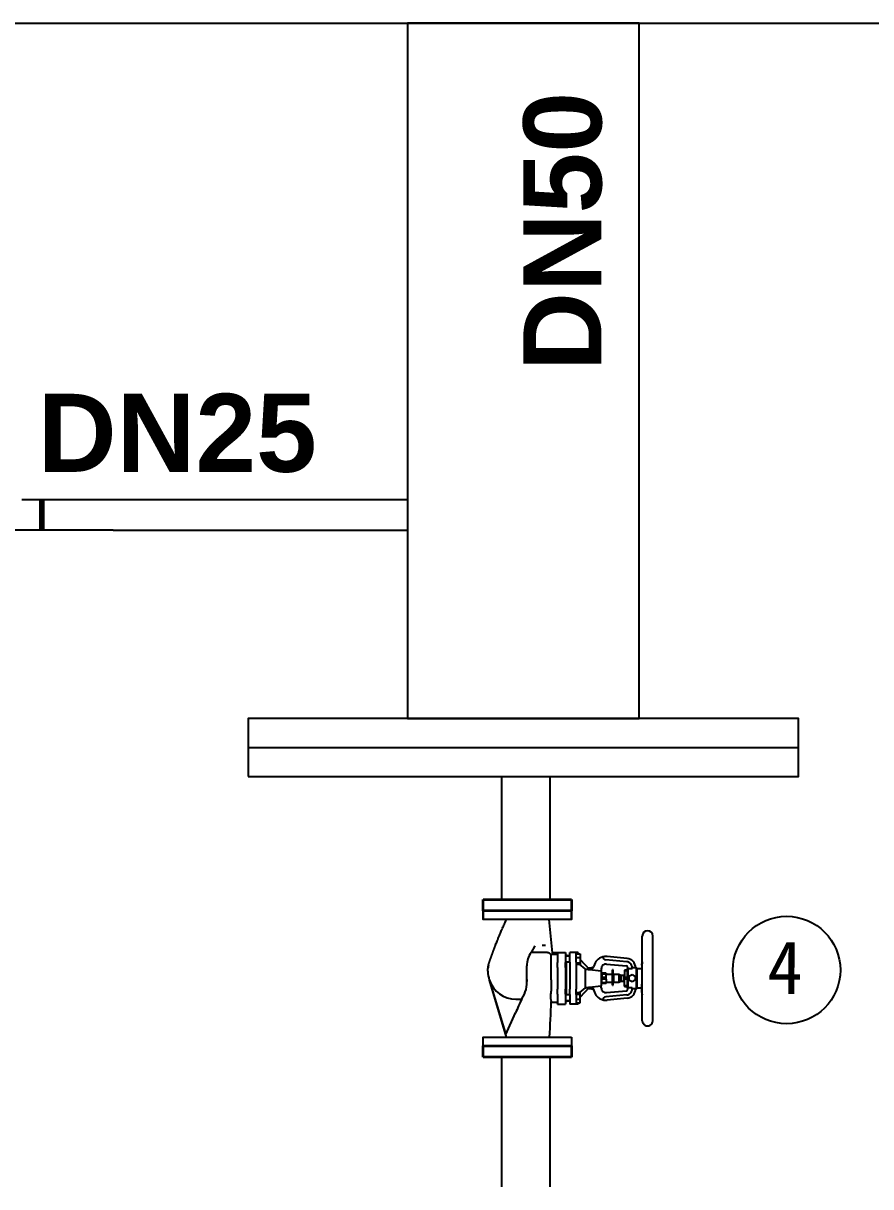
# Model space of a CAD drawing. Extents: x -681219 to -550379, y -242630 to -158199.
# Drawn here: x -662894 to -660084, y -174644 to -170785 of the extents above; entities that cross this region are included whole.
import ezdxf
from ezdxf.enums import TextEntityAlignment as Align

# ---------------------------------------------------------------- set-up
doc = ezdxf.new("R2010")
doc.units = 0
doc.header["$LTSCALE"] = 1000
doc.layers.get('0').update_dxf_attribs({"linetype": 'CONTINUOUS'})
doc.layers.add('______', color=7, linetype='CONTINUOUS')
doc.layers.add('TEXT', color=7, linetype='CONTINUOUS')
doc.layers.add('STEAM-VIS35', color=3, linetype='CONTINUOUS', lineweight=35)
doc.styles.add('SEACAD_ArialB', font='arialbd.ttf')

# ---------------------------------------------------------------- blocks, each defined once
blk = doc.blocks.new('A$C03932EAF')
for p, q in [((-14, -55.5), (-14, 55.5)), ((-14, 55.5), (0, 55.5)), ((0, 55.5), (0, -55.5)), ((0, -55.5), (-14, -55.5))]:
    blk.add_line(p, q)
blk = doc.blocks.new('SAD2')
at = {"color": 7, "linetype": 'Continuous'}
for p, q in [((-637376.4, -173093.3), (-637657.3, -173093.3)), ((-637376.4, -173128), (-637657.3, -173128)), ((-637572, -173128), (-637564.5, -173129.6)), ((-637568.4, -173128), (-637560.6, -173129.6)), ((-637560.6, -173129.6), (-637564.5, -173129.6)), ((-637560.2, -173129.6), (-637560.6, -173129.6)), ((-637560.2, -173128), (-637560.2, -173129.6)), ((-637560.2, -173129.6), (-637535.8, -173129.6)), ((-637548.4, -173129.6), (-637548.4, -173145.7)), ((-637535.8, -173128), (-637535.8, -173129.6)), ((-637535.8, -173129.6), (-637498, -173129.6)), ((-637535.8, -173129.6), (-637535.8, -173129.6)), ((-637497.9, -173129.6), (-637498, -173129.6)), ((-637497.9, -173128), (-637497.9, -173129.6)), ((-637473.5, -173129.6), (-637497.9, -173129.6)), ((-637485.3, -173145.7), (-637485.3, -173129.6)), ((-637473.5, -173128), (-637473.5, -173129.6)), ((-637473.5, -173129.6), (-637473.1, -173129.6)), ((-637465.3, -173128), (-637473.1, -173129.6)), ((-637473.1, -173129.6), (-637469.2, -173129.6)), ((-637469.2, -173129.6), (-637461.8, -173128)), ((-637550.7, -173145.7), (-637552.4, -173148.6)), ((-637552.4, -173148.6), (-637481.4, -173148.6)), ((-637552.4, -173148.6), (-637552.4, -173150.7)), ((-637551.6, -173150.7), (-637551.6, -173161.8)), ((-637550.7, -173145.7), (-637483, -173145.7)), ((-637548, -173162.2), (-637548, -173175.9)), ((-637522.8, -173152), (-637528.7, -173162.2)), ((-637528.7, -173162.2), (-637522.8, -173172.5)), ((-637522.8, -173152), (-637510.9, -173152)), ((-637510.9, -173152), (-637505, -173162.2)), ((-637505, -173162.2), (-637510.9, -173172.5)), ((-637485.7, -173162.2), (-637485.7, -173175.9)), ((-637481.4, -173148.6), (-637483, -173145.7)), ((-637482.1, -173150.7), (-637482.1, -173161.8)), ((-637481.4, -173150.7), (-637481.4, -173148.6)), ((-637583, -173178.6), (-637589.3, -173244.5)), ((-637572, -173179.6), (-637578.6, -173249.4)), ((-637564.1, -173246.9), (-637557.9, -173180.9)), ((-637548, -173175.9), (-637550.2, -173176.4)), ((-637484.9, -173177.2), (-637548.9, -173177.2)), ((-637548, -173175.9), (-637485.7, -173175.9)), ((-637544.5, -173177.2), (-637544.5, -173186.7)), ((-637544.5, -173186.7), (-637541.6, -173186.7)), ((-637541.6, -173177.2), (-637541.6, -173186.7)), ((-637541.6, -173186.7), (-637519.7, -173186.7)), ((-637529.6, -173186.7), (-637525.9, -173190.3)), ((-637525.9, -173199.6), (-637529.5, -173205.7)), ((-637529.5, -173205.7), (-637504.2, -173205.7)), ((-637529.5, -173205.7), (-637529.5, -173224)), ((-637525.9, -173190.3), (-637507.8, -173190.3)), ((-637525.9, -173190.3), (-637525.9, -173199.6)), ((-637525.9, -173199.6), (-637507.8, -173199.6)), ((-637522.8, -173172.5), (-637510.9, -173172.5)), ((-637519.7, -173177.2), (-637519.7, -173186.7)), ((-637519.7, -173186.7), (-637514, -173186.7)), ((-637514, -173177.2), (-637514, -173186.7)), ((-637492.1, -173186.7), (-637514, -173186.7)), ((-637507.8, -173190.3), (-637504.1, -173186.7)), ((-637507.8, -173199.6), (-637507.8, -173190.3)), ((-637504.2, -173205.7), (-637507.8, -173199.6)), ((-637504.2, -173224), (-637504.2, -173205.7)), ((-637492.1, -173177.2), (-637492.1, -173186.7)), ((-637492.1, -173186.7), (-637489.2, -173186.7)), ((-637489.2, -173177.2), (-637489.2, -173186.7)), ((-637485.7, -173175.9), (-637483.5, -173176.4)), ((-637469.6, -173246.9), (-637475.9, -173180.9)), ((-637461.7, -173179.6), (-637455.1, -173249.4)), ((-637450.7, -173178.6), (-637444.4, -173244.5)), ((-637495.4, -173224.2), (-637545.1, -173224.2)), ((-637545.1, -173224.2), (-637545.1, -173226.6)), ((-637495.4, -173226.6), (-637545.1, -173226.6)), ((-637529.5, -173224), (-637504.2, -173224)), ((-637529.5, -173226.6), (-637529.5, -173248.2)), ((-637527.1, -173224), (-637527.1, -173224.2)), ((-637506.6, -173224.2), (-637506.6, -173224)), ((-637504.2, -173248.2), (-637504.2, -173226.6)), ((-637494.2, -173224.2), (-637495.4, -173224.2)), ((-637494.2, -173226.6), (-637495.4, -173226.6)), ((-637494.2, -173226.6), (-637494.2, -173224.2)), ((-637548.4, -173264.2), (-637541.3, -173264.2)), ((-637546.2, -173302.7), (-637541.3, -173264.2)), ((-637541.3, -173264.2), (-637492.4, -173264.2)), ((-637534.2, -173248.2), (-637531.2, -173248.2)), ((-637534.2, -173248.2), (-637534.2, -173262.4)), ((-637534.2, -173262.4), (-637531.2, -173262.4)), ((-637534.2, -173262.4), (-637534.2, -173264.2)), ((-637531.2, -173248.2), (-637531.2, -173262.4)), ((-637519.9, -173248.2), (-637531.2, -173248.2)), ((-637531.2, -173262.4), (-637525.5, -173262.4)), ((-637525.5, -173262.4), (-637519.9, -173262.4)), ((-637513.8, -173248.2), (-637519.9, -173248.2)), ((-637519.9, -173248.2), (-637519.9, -173262.4)), ((-637513.8, -173262.4), (-637519.9, -173262.4)), ((-637513.8, -173248.2), (-637502.5, -173248.2)), ((-637513.8, -173248.2), (-637513.8, -173262.4)), ((-637508.2, -173262.4), (-637513.8, -173262.4)), ((-637502.5, -173262.4), (-637508.2, -173262.4)), ((-637502.5, -173248.2), (-637502.5, -173262.4)), ((-637499.5, -173248.2), (-637502.5, -173248.2)), ((-637499.5, -173262.4), (-637502.5, -173262.4)), ((-637499.5, -173248.2), (-637499.5, -173262.4)), ((-637499.5, -173264.2), (-637499.5, -173262.4)), ((-637487.6, -173302.7), (-637492.4, -173264.2)), ((-637485.3, -173264.2), (-637492.4, -173264.2)), ((-637579.8, -173334.2), (-637546.3, -173303.5)), ((-637548, -173318), (-637564.3, -173336.1)), ((-637550.8, -173301.2), (-637551.5, -173308.3)), ((-637548, -173318), (-637485.7, -173318)), ((-637453.9, -173334.2), (-637487.5, -173303.5)), ((-637485.7, -173318), (-637469.4, -173336.1)), ((-637482.2, -173308.3), (-637483, -173301.2)), ((-637711.8, -173362.4), (-637740.9, -173362.4)), ((-637711.8, -173362.4), (-637711.8, -173655.9)), ((-637601.9, -173340.5), (-637602.1, -173340.5)), ((-637602.1, -173340.5), (-637602.1, -173368.9)), ((-637601.9, -173346.9), (-637601.9, -173340.5)), ((-637601.9, -173340.5), (-637597.7, -173340.5)), ((-637601.9, -173346.9), (-637601.5, -173346.9)), ((-637570, -173346.9), (-637601.5, -173346.9)), ((-637597.7, -173346.9), (-637597.7, -173334.2)), ((-637597.7, -173334.2), (-637585.5, -173334.2)), ((-637585.5, -173334.2), (-637568.8, -173334.2)), ((-637585.5, -173346.9), (-637585.5, -173334.2)), ((-637570, -173346.9), (-637552.2, -173346.9)), ((-637568.8, -173346.9), (-637568.8, -173334.2)), ((-637568.8, -173334.2), (-637564.3, -173334.2)), ((-637564.3, -173346.9), (-637564.3, -173334.2)), ((-637552.2, -173346.9), (-637481.5, -173346.9)), ((-637463.7, -173346.9), (-637481.5, -173346.9)), ((-637469.4, -173346.9), (-637469.4, -173334.2)), ((-637464.9, -173334.2), (-637469.4, -173334.2)), ((-637448.2, -173334.2), (-637464.9, -173334.2)), ((-637464.9, -173346.9), (-637464.9, -173334.2)), ((-637463.7, -173346.9), (-637432.2, -173346.9)), ((-637436, -173334.2), (-637448.2, -173334.2)), ((-637448.2, -173346.9), (-637448.2, -173334.2)), ((-637436, -173346.9), (-637436, -173334.2)), ((-637431.8, -173340.5), (-637436, -173340.5)), ((-637431.8, -173346.9), (-637432.2, -173346.9)), ((-637431.8, -173346.9), (-637431.8, -173340.5)), ((-637431.8, -173340.5), (-637431.6, -173340.5)), ((-637431.6, -173340.5), (-637431.6, -173368.9)), ((-637601.5, -173368.9), (-637602.1, -173368.9)), ((-637602.1, -173382.9), (-637601, -173382.9)), ((-637602.1, -173427), (-637602.1, -173382.9)), ((-637570, -173368.9), (-637601.5, -173368.9)), ((-637601, -173382.9), (-637569.9, -173382.9)), ((-637590.5, -173379.3), (-637595.8, -173379.3)), ((-637595.8, -173379.3), (-637595.8, -173382.9)), ((-637591.7, -173368.9), (-637591.7, -173379.3)), ((-637590.5, -173368.9), (-637590.5, -173382.9)), ((-637571.6, -173382.9), (-637571.6, -173368.9)), ((-637462.2, -173379.3), (-637571.6, -173379.3)), ((-637570, -173368.9), (-637552.2, -173368.9)), ((-637552.4, -173382.9), (-637569.9, -173382.9)), ((-637552.4, -173382.9), (-637481.3, -173382.9)), ((-637552.2, -173368.9), (-637481.5, -173368.9)), ((-637463.7, -173368.9), (-637481.5, -173368.9)), ((-637463.9, -173382.9), (-637481.3, -173382.9)), ((-637463.9, -173382.9), (-637432.7, -173382.9)), ((-637463.7, -173368.9), (-637432.2, -173368.9)), ((-637462.2, -173368.9), (-637462.2, -173382.9)), ((-637443.2, -173382.9), (-637443.2, -173368.9)), ((-637438, -173379.3), (-637443.2, -173379.3)), ((-637442.1, -173379.3), (-637442.1, -173368.9)), ((-637438, -173382.9), (-637438, -173379.3)), ((-637432.7, -173382.9), (-637431.6, -173382.9)), ((-637432.2, -173368.9), (-637431.6, -173368.9)), ((-637431.6, -173409.7), (-637431.6, -173382.9)), ((-637711.8, -173438.4), (-637602, -173427)), ((-637601, -173409.7), (-637602, -173409.7)), ((-637602, -173409.7), (-637602, -173427)), ((-637601, -173409.7), (-637569.9, -173409.7)), ((-637595.5, -173409.7), (-637595.5, -173430.7)), ((-637512, -173430.7), (-637595.5, -173430.7)), ((-637552.4, -173409.7), (-637569.9, -173409.7)), ((-637552.4, -173409.7), (-637481.3, -173409.7)), ((-637463.9, -173409.7), (-637481.3, -173409.7)), ((-637463.9, -173409.7), (-637432.7, -173409.7)), ((-637438, -173429.3), (-637438, -173409.7)), ((-637431.6, -173409.7), (-637432.7, -173409.7)), ((-637627.3, -173460.2), (-637627.3, -173449.2)), ((-637603.4, -173491.8), (-637603.4, -173446)), ((-637624.2, -173484.4), (-637602.8, -173496.6)), ((-637602.8, -173496.6), (-637603.4, -173491.8)), ((-637512.7, -173510.7), (-637558.4, -173510.7)), ((-637513.2, -173510.7), (-637506.3, -173510.8)), ((-637447.7, -173547), (-637447.7, -173529.6)), ((-637331, -173580), (-637402.1, -173548.7)), ((-637337.7, -173581.7), (-637511.4, -173635.2)), ((-637511.3, -173635.4), (-637321.7, -173579)), ((-637740.9, -173655.9), (-637711.8, -173655.9)), ((-637511.4, -173635.2), (-637511.3, -173635.4))]:
    blk.add_line(p, q, dxfattribs=at)
for points in [[(-637740.9, -173362.4), (-637711.8, -173362.4), (-637711.8, -173655.9), (-637740.9, -173655.9)], [(-637321.7, -173362.5), (-637292.5, -173362.5), (-637292.5, -173656), (-637321.7, -173656)]]:
    blk.add_lwpolyline(points, close=True, dxfattribs=at)
for centre, radius, start, end in [((-637657.3, -173110.7), 17.4, 90, 270), ((-637376.4, -173110.7), 17.4, 270, 90), ((-637552.4, -173181.5), 30.8, 88.6405, 174.5715), ((-637552.4, -173181.5), 19.7, 77.1445, 174.5715), ((-637481.4, -173181.5), 19.7, 5.4285, 102.8555), ((-637481.4, -173181.5), 30.8, 5.4285, 91.3595), ((-637552.4, -173181.5), 5.52, 67.4104, 174.5715), ((-637552.4, -173181.5), 5.52, 50.4823, 67.4104), ((-637481.4, -173181.5), 5.52, 114.5537, 129.5177), ((-637481.4, -173181.5), 5.52, 5.4285, 112.5896), ((-637548.4, -173248.4), 41, 174.5715, 195.4356), ((-637548.4, -173248.4), 15.8, 174.5715, 270), ((-637485.3, -173248.4), 15.8, 270, 5.4285), ((-637485.3, -173248.4), 41, 344.5644, 5.4285), ((-637589.6, -173248.4), 11, 278.6679, 354.5715), ((-637548.4, -173248.4), 41, 195.4356, 257.4898), ((-637485.3, -173248.4), 41, 282.5102, 344.5644), ((-637444.1, -173248.4), 11, 185.4285, 261.3321), ((-637559.9, -173301.9), 13.8, 356.9698, 79.1793), ((-637536.3, -176485.3), 3056.8, 85.9749, 88.1941), ((-637560.2, -173439.7), 71, 233.1761, 271.4502), ((-637504.9, -173609.1), 98.7, 55.7449, 95.0743), ((-637540.5, -173547), 92.8, 288.3133, 0), ((-636205.9, -170837.1), 2963.8, 245.1918, 246.1961), ((-637466.6, -173529.6), 18.9, 0.0002, 3.054), ((-637540.5, -173547), 93.1, 270.0036, 288.3114)]:
    blk.add_arc(centre, radius, start, end, dxfattribs=at)
for points, degree, knots in [([(-637553.8, -173289.8), (-637554, -173289.9), (-637554.3, -173290.1), (-637553.7, -173291), (-637552.9, -173292.3), (-637552, -173294.1), (-637551.2, -173296.2), (-637550.6, -173298.7), (-637550.7, -173300.3), (-637550.8, -173301.2)], 3, [0.0533736, 0.0533736, 0.0533736, 0.0533736, 0.2130389, 0.3882907, 0.5379439, 0.667577, 0.7839153, 0.89324, 1, 1, 1, 1]), ([(-637548, -173318), (-637547.9, -173316.8), (-637547.7, -173315.6), (-637547.6, -173314.3), (-637547.4, -173313.1), (-637547.3, -173311.9), (-637547.1, -173310.7), (-637547, -173309.5), (-637546.8, -173308.3), (-637546.7, -173307.1), (-637546.5, -173305.9), (-637546.4, -173304.7), (-637546.3, -173303.5)], 3, [0, 0, 0, 0, 0.25, 0.25, 0.25, 0.5, 0.5, 0.5, 0.75, 0.75, 0.75, 1, 1, 1, 1]), ([(-637487.6, -173302.7), (-637487.7, -173301.5), (-637487.6, -173300.2), (-637487.5, -173299), (-637487.1, -173297.8), (-637486.7, -173296.6), (-637486.1, -173295.5), (-637485.5, -173294.5), (-637484.7, -173293.5), (-637483.9, -173292.6), (-637483, -173291.7), (-637482, -173290.9), (-637481, -173290.3), (-637479.9, -173289.6), (-637478.8, -173289.2), (-637477.6, -173288.7), (-637476.4, -173288.4)], 2, [0, 0, 0, 0.125, 0.125, 0.25, 0.25, 0.375, 0.375, 0.5, 0.5, 0.625, 0.625, 0.75, 0.75, 0.875, 0.875, 1, 1, 1]), ([(-637485.7, -173318), (-637485.8, -173316.8), (-637486, -173315.6), (-637486.1, -173314.3), (-637486.3, -173313.1), (-637486.4, -173311.9), (-637486.6, -173310.7), (-637486.7, -173309.5), (-637486.9, -173308.3), (-637487, -173307.1), (-637487.2, -173305.9), (-637487.3, -173304.7), (-637487.5, -173303.5)], 3, [0, 0, 0, 0, 0.25, 0.25, 0.25, 0.5, 0.5, 0.5, 0.75, 0.75, 0.75, 1, 1, 1, 1]), ([(-637483, -173301.2), (-637483, -173300.3), (-637483.1, -173298.7), (-637482.6, -173296.2), (-637481.7, -173294.1), (-637480.8, -173292.3), (-637480, -173291), (-637479.5, -173290.1), (-637479.7, -173289.9), (-637479.9, -173289.8)], 3, [0, 0, 0, 0, 0.1069075, 0.2164466, 0.3330127, 0.4628276, 0.6125803, 0.7878086, 0.9474892, 0.9474892, 0.9474892, 0.9474892]), ([(-637603.4, -173446), (-637603.4, -173444.5), (-637603.2, -173443), (-637602.7, -173440.9), (-637602.5, -173440.1), (-637602, -173438.7), (-637601.7, -173438.1), (-637601, -173436.7), (-637600.6, -173436.1), (-637599.8, -173434.8), (-637599.3, -173434.2), (-637597.8, -173432.5), (-637596.7, -173431.5), (-637595.5, -173430.7)], 3, [0, 0, 0, 0, 0.25, 0.25, 0.375, 0.375, 0.5, 0.5, 0.625, 0.625, 0.75, 0.75, 1, 1, 1, 1]), ([(-637512, -173430.7), (-637511.2, -173430.7), (-637509.6, -173430.6), (-637507.1, -173430.6), (-637504.4, -173430.6), (-637501.1, -173430.5), (-637496.3, -173430.4), (-637490.1, -173430.2), (-637483.2, -173430.1), (-637477.7, -173430.4), (-637474.1, -173430.8), (-637472, -173431.1), (-637469, -173431.5), (-637464.6, -173432.1), (-637459.3, -173432.5), (-637454.4, -173432.5), (-637450.1, -173432.3), (-637446.4, -173431.8), (-637443.9, -173431.2), (-637442.2, -173430.8), (-637440.9, -173430.4), (-637440.2, -173430.2), (-637439.9, -173430)], 3, [0, 0, 0, 0, 0.0202659, 0.0411086, 0.0625286, 0.0892713, 0.1250606, 0.1875499, 0.2500333, 0.3125147, 0.3437629, 0.3593877, 0.3750129, 0.4374936, 0.5000034, 0.5625175, 0.625013, 0.687505, 0.7499878, 0.7812437, 0.8124995, 0.8544892, 0.8544892, 0.8544892, 0.8544892]), ([(-637540.5, -173640.1), (-637545.9, -173640.1), (-637551.3, -173639.8), (-637556.7, -173639), (-637561.9, -173637.9), (-637567.1, -173636.4), (-637588.6, -173628.7), (-637605, -173622.7), (-637621.3, -173616.8), (-637637.7, -173610.9), (-637654.1, -173605), (-637711.8, -173578.6)], 6, [0, 0, 0, 0, 0, 0, 0, 0.1787932, 0.1787932, 0.1787932, 0.1787932, 0.1787932, 0.7571411, 0.7571411, 0.7571411, 0.7571411, 0.7571411, 0.7571411, 0.7571411])]:
    blk.add_open_spline(points, degree=degree, knots=knots, dxfattribs=at)
blk.add_open_spline([(-637559, -173637.8), (-637556.7, -173638.4), (-637554.3, -173638.9), (-637551.8, -173639.5)], degree=3, dxfattribs=at)

msp = doc.modelspace()

# ---------------------------------------------------------------- linework, layer by layer
at = {"color": 7}
for p, q in [((-670830.3675, -170785.1293), (-655408.7401, -170785.1293)), ((-662147.7167, -173187.4007), (-660323.7167, -173187.4007))]:
    msp.add_line(p, q, dxfattribs=at)
for points in [[(-661619.7167, -173091.4007), (-660851.7167, -173091.4007), (-660851.7167, -170785.1293), (-661619.7167, -170785.1293)], [(-662147.7167, -173283.4007), (-660323.7167, -173283.4007), (-660323.7167, -173091.4007), (-662147.7167, -173091.4007)]]:
    msp.add_lwpolyline(points, close=True, dxfattribs=at)
at = {"layer": '______', "color": 7, "linetype": 'Continuous'}
for p, q in [((-662897.9588, -172364.5285), (-662839.1528, -172364.5285)), ((-662889.1723, -172364.5285), (-662595.906, -172364.5285)), ((-662839.1528, -172364.5285), (-662839.1528, -172466.8662)), ((-662839.1528, -172364.5285), (-662833.0431, -172370.6382)), ((-662833.0431, -172370.6382), (-662826.9334, -172364.5285)), ((-662833.0431, -172460.7565), (-662833.0431, -172370.6382)), ((-662833.0431, -172370.6382), (-662833.0431, -172460.7565)), ((-662826.9334, -172364.5285), (-662826.9334, -172466.8662)), ((-662839.1528, -172466.8662), (-663059.1025, -172466.8662)), ((-662595.906, -172466.8662), (-662889.1723, -172466.8662)), ((-662833.0431, -172460.7565), (-662839.1528, -172466.8662)), ((-662826.9334, -172466.8662), (-662833.0431, -172460.7565))]:
    msp.add_line(p, q, dxfattribs=at)
at = {"layer": '______', "color": 1, "linetype": 'Continuous'}
msp.add_circle((-660362.7303, -173925.6732), 178.1593, dxfattribs=at)
at = {"layer": 'TEXT'}
for p, q in [((-662595.906, -172364.5285), (-661619.7167, -172364.5285)), ((-662595.906, -172466.8662), (-661619.7167, -172466.8662)), ((-661306.4567, -173692.0698), (-661306.4567, -173283.4007)), ((-661146.1886, -173692.0698), (-661146.1886, -173283.4007)), ((-661306.4567, -174644.4946), (-661306.4567, -174214.6836)), ((-661146.1886, -174644.4946), (-661146.1886, -174214.6836))]:
    msp.add_line(p, q, dxfattribs=at)

# ---------------------------------------------------------------- block references
at = {"color": 1, "rotation": 270}
msp.add_blockref('SAD2', (-487713.1546, -811470.0967), dxfattribs=at)
at = {"layer": 'STEAM-VIS35', "color": 3, "xscale": 2.645346627295295, "yscale": 2.645346627295295, "zscale": 2.645346627295295, "rotation": 90}
for p in [(-661222.3132, -173692.0698), (-661222.3132, -174177.6065)]:
    msp.add_blockref('A$C03932EAF', p, dxfattribs=at)

# ---------------------------------------------------------------- texts
at = {"layer": '______', "color": 3, "linetype": 'Continuous', "style": 'SEACAD_ArialB'}
msp.add_text('DN50', height=259.09632, rotation=90, dxfattribs=at).set_placement((-661235.7167, -171938.265), align=Align.TOP_LEFT)
msp.add_text('DN25', height=259.09632, dxfattribs=at).set_placement((-662845.5982, -172014.1128), align=Align.TOP_LEFT)
at = {"layer": '______', "color": 3, "linetype": 'Continuous', "width": 0.998377}
msp.add_text('4', height=176.3687, rotation=359.9475698, dxfattribs=at).set_placement((-660426.8845, -174005.3378), (-660309.4962, -174005.4452), align=Align.FIT)

doc.saveas('drawing.dxf')
